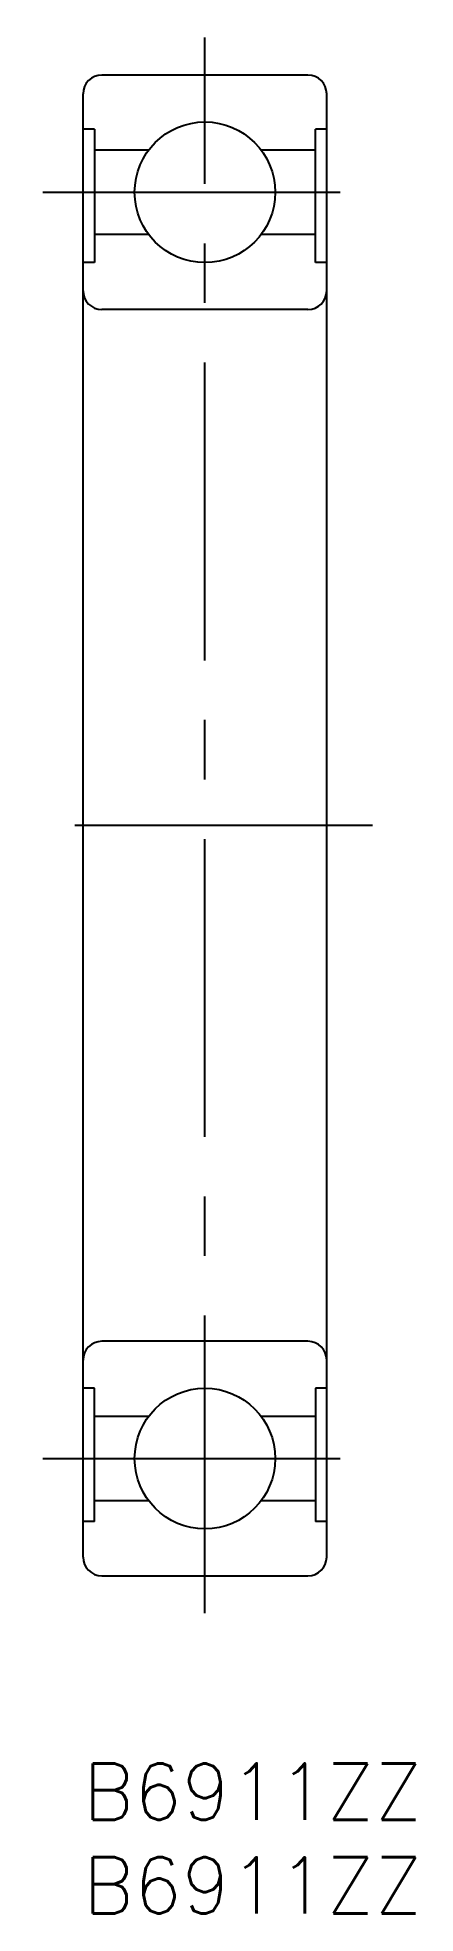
# Model space of a CAD drawing. Extents: x -2 to 18, y -8 to 92.
import ezdxf

# ---------------------------------------------------------------- set-up
doc = ezdxf.new("R2010")
doc.units = 0
doc.header["$LTSCALE"] = 0.5
doc.linetypes.add('CENTER', pattern=[50.8, 31.75, -6.35, 6.35, -6.35])
for name, color, linetype in [('MSM_CENTER', 1, 'CENTER'), ('MSM_CONTINUOUS', 7, 'CONTINUOUS'), ('MSM_PART_NUMBER', 7, 'CONTINUOUS')]:
    doc.layers.add(name, color=color, linetype=linetype)
doc.styles.get("Standard").update_dxf_attribs({"font": 'txt.shx', "height": 3, "bigfont": 'bigfont.shx'})

msp = doc.modelspace()

# ---------------------------------------------------------------- linework, layer by layer
at = {"layer": 'MSM_CENTER'}
for p, q in [((6.5, 8), (6.5, 92)), ((-2.15, 83.75), (15.15, 83.75)), ((15.44, 50), (-2.44, 50)), ((-2.15, 16.25), (15.15, 16.25))]:
    msp.add_line(p, q, dxfattribs=at)
at = {"layer": 'MSM_CONTINUOUS'}
for p, q in [((12, 90), (1, 90)), ((0, 11), (0, 89)), ((13, 11), (13, 89)), ((0.6, 87.11), (0, 87.11)), ((0.6, 87.11), (0.6, 80)), ((13, 87.11), (12.4, 87.11)), ((12.4, 80), (12.4, 87.11)), ((3.5, 86), (0.6, 86)), ((12.4, 86), (9.5, 86)), ((3.5, 81.5), (0.6, 81.5)), ((12.4, 81.5), (9.5, 81.5)), ((0.6, 80), (0, 80)), ((13, 80), (12.4, 80)), ((12, 77.5), (1, 77.5)), ((12, 22.5), (1, 22.5)), ((0.6, 20), (0, 20)), ((0.6, 12.89), (0.6, 20)), ((13, 20), (12.4, 20)), ((12.4, 20), (12.4, 12.89)), ((3.5, 18.5), (0.6, 18.5)), ((12.4, 18.5), (9.5, 18.5)), ((3.5, 14), (0.6, 14)), ((12.4, 14), (9.5, 14)), ((0.6, 12.89), (0, 12.89)), ((13, 12.89), (12.4, 12.89)), ((1, 10), (12, 10))]:
    msp.add_line(p, q, dxfattribs=at)
for centre in [(6.5, 83.75), (6.5, 16.25)]:
    msp.add_circle(centre, 3.75, dxfattribs=at)
for centre, start, end in [((1, 89), 90, 180), ((12, 89), 0, 90), ((1, 78.5), 180, 270), ((12, 78.5), 270, 0), ((1, 21.5), 90, 180), ((12, 21.5), 0, 90), ((1, 11), 180, 270), ((12, 11), 270, 0)]:
    msp.add_arc(centre, 1, start, end, dxfattribs=at)

# ---------------------------------------------------------------- texts
at = {"layer": 'MSM_PART_NUMBER'}
for p in [(0, -3), (0, -8)]:
    msp.add_text('B6911ZZ', height=3, dxfattribs=at).set_placement(p)

doc.saveas('drawing.dxf')
